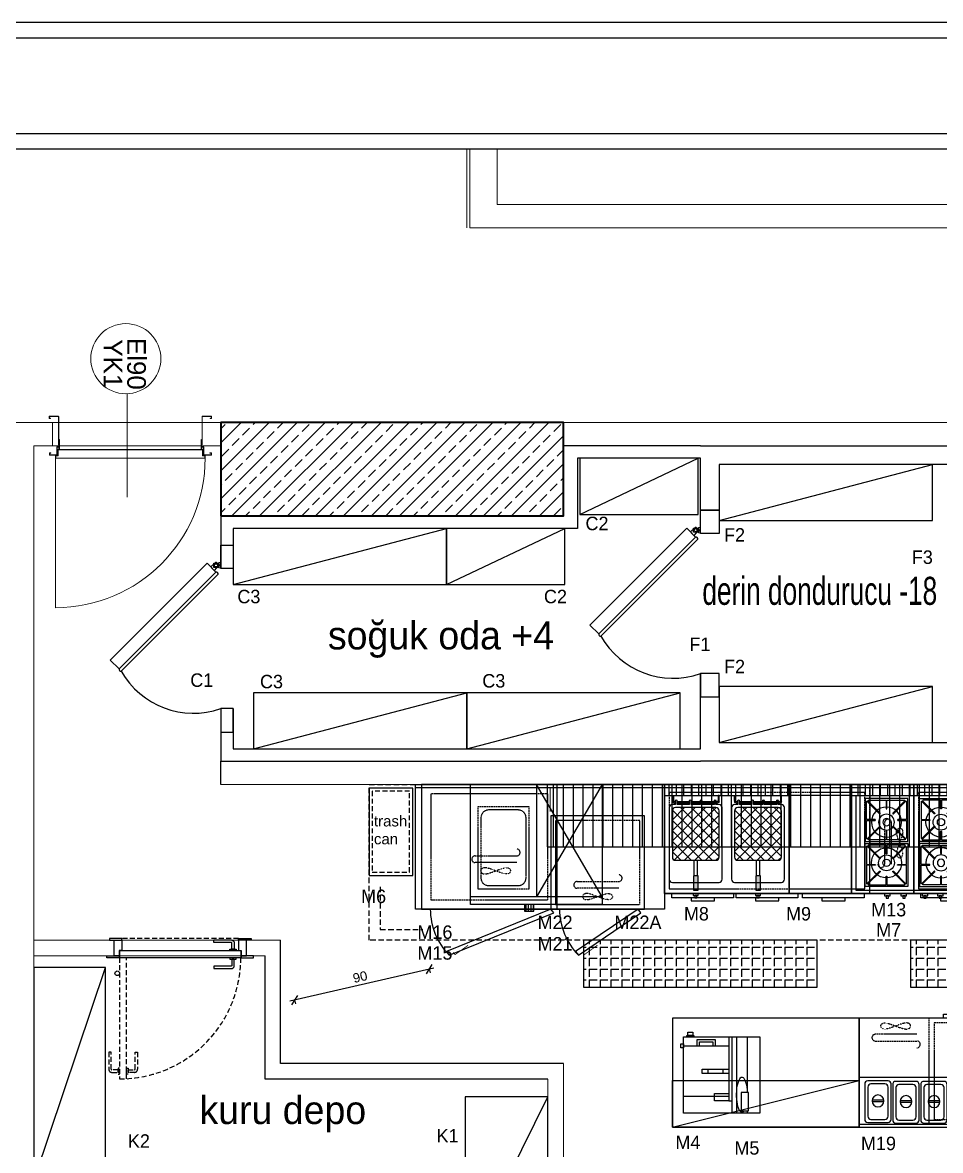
# Model space of a CAD drawing. Header units: millimetres. Extents: x 1650 to 6065, y 324 to 3836.
# Drawn here: x 2710 to 3299, y 2932 to 3657 of the extents above; entities that cross this region are included whole.
import ezdxf
from ezdxf.enums import TextEntityAlignment as Align

# ---------------------------------------------------------------- set-up
doc = ezdxf.new("R2010")
doc.units = ezdxf.units.MM
for name, pattern in [('$0$4+1 daire_(K) TİP A - C BLOK$0$4+1 (K) 1$0$3+1 daire1$0$131121 243C_L00F00(plan)$0$HIDDEN2', [4.7625, 3.175, -1.5875]), ('DASHED', [0.75, 0.5, -0.25]), ('HIDDEN2', [4.7625, 3.175, -1.5875])]:
    doc.linetypes.add(name, pattern=pattern)
doc.layers.get('Defpoints').update_dxf_attribs({"lineweight": 5})
for name, color, linetype in [('001 Duvar', 7, 'Continuous'), ('002 Çizgi', 7, 'Continuous'), ('A-355B-C', 22, 'Continuous'), ('Kıtc-002 Çizgi', 7, 'Continuous'), ('S2000-002 Çizgi', 7, 'Continuous'), ('S2000-003 Kapı', 3, 'Continuous'), ('S2000-034 Soğuk Oda', 1, 'Continuous')]:
    doc.layers.add(name, color=color, linetype=linetype)
for name, color, linetype, lineweight in [('A-ANNO-TEXT', 240, 'Continuous', 5), ('A-DOOR-1', 154, 'Continuous', 5), ('A-ELEV-OBJT', 173, 'Continuous', 5), ('A-GNRL-OBJ2', 252, 'Continuous', 5), ('A-WALL-FULL-3', 7, 'Continuous', 15), ('BAL-PERDE', 111, 'Continuous', 40), ('porselen kaplama', 181, 'Continuous', 5), ('sıvaa', 142, 'Continuous', 5)]:
    doc.layers.add(name, color=color, linetype=linetype, lineweight=lineweight)
doc.layers.add('A-WALL-PATT-1', color=7, linetype='Continuous', lineweight=5, true_color=0x737373)
doc.styles.add('Arial_5', font='arial.ttf', dxfattribs={"height": 147.52994})
doc.styles.get("Standard").update_dxf_attribs({"font": 'arial.ttf'})
doc.styles.add('TAKSİM', font='GOTHIC.TTF', dxfattribs={"height": 20})
doc.dimstyles.new('50-iç ölçü', dxfattribs={"dimtxt": 15, "dimasz": 5, "dimexe": 2.5, "dimexo": 0.625, "dimgap": 2, "dimtad": 1, "dimtxsty": 'Standard', "dimblk": 'OBLIQUE', "dimcen": 2.5, "dimdle": 3, "dimadec": 0, "dimazin": 0, "dimtfac": 1, "dimtmove": 2, "dimatfit": 3, "dimldrblk": 'DOT', "dimfxl": 10, "dimfxlon": 1, "dimarcsym": 0})

# ---------------------------------------------------------------- blocks, each defined once
blk = doc.blocks.new('DOME-Yangın Kapısı _Tek Kanat - Değişken Kasalı_ - Yangın Kapısı-2584264-T_K_P -11_000 _B2_')
at = {"layer": 'A-DOOR-1'}
for p, q in [((-520, 123), (-520, 112)), ((-472, 125), (-518, 125)), ((-518, 113), (-518, 122)), ((-518, 110), (-510, 110)), ((-517, 123), (-473, 123)), ((-510, 112), (-517, 112)), ((-510, 110), (-510, 112)), ((-480, 144.2), (-480, 127.2)), ((480, 144.2), (-480, 144.2)), ((-480, 127.2), (-465, 127.2)), ((-478.8, 128.4), (-478.8, 143)), ((-478.8, 143), (478.8, 143)), ((-463.8, 128.4), (-478.8, 128.4)), ((-472, 122), (-472, 73.8)), ((-470, 73.8), (-470, 123)), ((-459, 73.8), (-470, 73.8)), ((-465, 127.2), (-465, 89.2)), ((-465, 89.2), (465, 89.2)), ((-463.8, 90.4), (-463.8, 128.4)), ((463.8, 90.4), (-463.8, 90.4)), ((-459.3, 83.8), (-459, 73.8)), ((-456.3, 85.8), (-457.3, 85.8)), ((-457, 73.8), (-457.3, 83.8)), ((-457.3, 83.8), (-456.3, 83.8)), ((-456.3, 83.8), (-456.3, 27)), ((-454.3, 27), (-454.3, 83.8)), ((454.3, 83.8), (454.3, 27)), ((457.3, 85.8), (456.3, 85.8)), ((456.3, 27), (456.3, 83.8)), ((456.3, 83.8), (457.3, 83.8)), ((457.3, 83.8), (457, 73.8)), ((459, 73.8), (459.3, 83.8)), ((470, 73.8), (459, 73.8)), ((478.8, 128.4), (463.8, 128.4)), ((463.8, 128.4), (463.8, 90.4)), ((465, 89.2), (465, 127.2)), ((465, 127.2), (480, 127.2)), ((470, 123), (470, 73.8)), ((518, 125), (472, 125)), ((472, 73.8), (472, 122)), ((473, 123), (517, 123)), ((478.8, 143), (478.8, 128.4)), ((480, 127.2), (480, 144.2)), ((517, 112), (510, 112)), ((510, 112), (510, 110)), ((510, 110), (518, 110)), ((518, 122), (518, 113)), ((520, 112), (520, 123)), ((-470, 71.8), (-459, 71.8)), ((-460, 59), (-462, 59)), ((-462, 59), (-462, -123)), ((-460, -123), (-460, 59)), ((-459.1, 37), (-459.3, 27)), ((-457.1, 37), (-459.1, 37)), ((-457.3, 27), (-457.1, 37)), ((-456.3, 27), (-457.3, 27)), ((-457.3, 25), (-456.3, 25)), ((457.3, 27), (456.3, 27)), ((456.3, 25), (457.3, 25)), ((459.1, 37), (457.1, 37)), ((457.1, 37), (457.3, 27)), ((459, 71.8), (470, 71.8)), ((459.3, 27), (459.1, 37)), ((462, 59), (460, 59)), ((460, 59), (460, -123)), ((462, -123), (462, 59)), ((-522, -112), (-522, -123)), ((-512, -110), (-520, -110)), ((-520, -122), (-520, -113)), ((-520, -125), (-462, -125)), ((-519, -112), (-512, -112)), ((-462, -123), (-519, -123)), ((-512, -112), (-512, -110)), ((519, -123), (462, -123)), ((462, -125), (520, -125)), ((520, -110), (512, -110)), ((512, -110), (512, -112)), ((512, -112), (519, -112)), ((520, -113), (520, -122)), ((522, -123), (522, -112))]:
    blk.add_line(p, q, dxfattribs=at)
for centre, radius, start, end in [((-518, 123), 2, 90, 180), ((-518, 112), 2, 180, 270), ((-517, 122), 1, 90, 180), ((-517, 113), 1, 180, 270), ((-473, 122), 1, 360, 90), ((-472, 123), 2, 360, 90), ((-470, 73.8), 2, 180, 270), ((-457.3, 83.8), 2, 90, 180), ((-459, 73.8), 2, 270, 0), ((-456.3, 83.8), 2, 360, 90), ((456.3, 83.8), 2, 90, 180), ((459, 73.8), 2, 180, 270), ((457.3, 83.8), 2, 0, 90), ((472, 123), 2, 90, 180), ((470, 73.8), 2, 270, 0), ((473, 122), 1, 90, 180), ((517, 122), 1, 0, 90), ((517, 113), 1, 270, 0), ((518, 123), 2, 0, 90), ((518, 112), 2, 270, 360), ((-457.3, 27), 2, 180, 270), ((-456.3, 27), 2, 270, 360), ((456.3, 27), 2, 180, 270), ((457.3, 27), 2, 270, 360), ((-520, -112), 2, 90, 180), ((-520, -123), 2, 180, 270), ((-519, -113), 1, 90, 180), ((-519, -122), 1, 180, 270), ((-462, -123), 2, 270, 0), ((462, -123), 2, 180, 270), ((519, -113), 1, 0, 90), ((519, -122), 1, 270, 0), ((520, -112), 2, 0, 90), ((520, -123), 2, 270, 360)]:
    blk.add_arc(centre, radius, start, end, dxfattribs=at)
at = {"layer": 'A-GNRL-OBJ2'}
blk.add_line((480, 144.2), (480, 1104.2), dxfattribs=at)
blk.add_arc((480, 144.2), 960, 90, 180, dxfattribs=at)
blk = doc.blocks.new('DOME_Door-tag_1_100_ - DOME_Door-tag_1_100_-5596735-T_K_P -20_200 _B5_')
at = {"layer": 'A-ANNO-TEXT'}
blk.add_line((0, -1.598), (0, 5.045), dxfattribs=at)
blk.add_circle((-0.096, 7.293), 2.25, dxfattribs=at)
blk = doc.blocks.new('A$C022B2E79')
at = {"layer": 'S2000-003 Kapı', "linetype": 'ByBlock'}
for points in [[(1.8, 69.76, -0.39805), (1.94, 69.76), (5.23, 66.82), (2.97, 64.56), (0.03, 67.85, -0.39805), (0.03, 67.98)], [(2.87, 69.63, 0.617768), (3.45, 69.88), (3.51, 70.98), (0.31, 70.98), (0.37, 69.88, 0.617768), (0.94, 69.63, -0.364026)], [(0.55, 66.58), (0.37, 69.88, 0.617768), (0.94, 69.63, -0.364026), (2.87, 69.63, 0.617768), (3.45, 69.88), (3.26, 66.58, -0.39805), (3.16, 66.48), (0.65, 66.48, -0.39805)], [(68.52, 5.66, 0.491935), (69.93, 7.07), (7.71, 69.3, 0.499706), (6.29, 67.88)]]:
    blk.add_lwpolyline(points, format="xyb", close=True, dxfattribs=at)
blk.add_lwpolyline([(62.86, 0), (68.52, 5.66), (6.29, 67.88), (0.63, 62.23), (62.86, 0)], dxfattribs=at)
blk.add_circle((1.91, 67.88), 1, dxfattribs=at)
blk.add_circle((1.91, 67.88), 1, dxfattribs=at)
blk.add_arc((43.52, 53.51), 53.42, 299.62588, 19.08979, dxfattribs=at)
blk = doc.blocks.new('A$C74A42E60')
at = {"layer": 'A-355B-C', "color": 93, "linetype": 'HIDDEN2'}
for p, q in [((84.6, 90.2), (9.6, 90.2)), ((8.2, 77.8), (8.2, 0))]:
    blk.add_line(p, q, dxfattribs=at)
at = {"layer": 'A-355B-C'}
for p, q in [((86, 82.3), (8.2, 82.3)), ((8.2, 82.3), (8.2, 77.8)), ((86, 82.3), (86, 77.8)), ((86.2, 82.5), (86.2, 79.2)), ((86, 77.8), (8.2, 77.8))]:
    blk.add_line(p, q, dxfattribs=at)
for points in [[(1.6, 89), (9.6, 89), (9.6, 90.2), (1.6, 90.2)], [(92.6, 89), (84.6, 89), (84.6, 90.2), (92.6, 90.2)], [(0, 79), (8, 79), (8, 77.8), (0, 77.8)], [(94.2, 79), (86.2, 79), (86.2, 77.8), (94.2, 77.8)]]:
    blk.add_lwpolyline(points, close=True, dxfattribs=at)
for points in [[(8, 79), (4.6, 79), (4.6, 89), (9.4, 89)], [(9.6, 88.8), (9.6, 82.5), (8, 82.5), (8, 79.2)], [(9.6, 88.8), (9.4, 88.8), (9.4, 89)], [(86.2, 79), (89.6, 79), (89.6, 89), (84.6, 89)], [(84.6, 88.8), (84.8, 88.8), (84.8, 89)], [(84.6, 88.8), (84.6, 82.5), (86.2, 82.5)], [(8, 79.2), (7.8, 79.2), (7.8, 79)], [(86.2, 79.2), (86.4, 79.2), (86.4, 79)]]:
    blk.add_lwpolyline(points, dxfattribs=at)
at = {"layer": 'A-355B-C', "color": 27}
for points in [[(81.8, 83.3), (80.2, 83.3), (80.2, 87.3, 0.414214), (79.8, 87.7), (68.8, 87.7), (68.8, 89.3), (79.8, 89.3, -0.414214), (81.8, 87.3)], [(81.8, 76.8), (80.2, 76.8), (80.2, 72.8, -0.414214), (79.8, 72.4), (68.8, 72.4), (68.8, 70.8), (79.8, 70.8, 0.414214), (81.8, 72.8)]]:
    blk.add_lwpolyline(points, format="xyb", close=True, dxfattribs=at)
for points in [[(83, 82.3), (79, 82.3), (79, 83.3), (83, 83.3)], [(83, 77.8), (79, 77.8), (79, 76.8), (83, 76.8)]]:
    blk.add_lwpolyline(points, close=True, dxfattribs=at)
at = {"layer": 'A-355B-C', "color": 93, "linetype": 'HIDDEN2'}
for points in [[(12.7, 0), (12.7, 77.8), (8.2, 77.8), (8.2, 0)], [(8.2, 3), (8.2, 7), (7.2, 7), (7.2, 3)], [(12.7, 3), (12.7, 7), (13.7, 7), (13.7, 3)]]:
    blk.add_lwpolyline(points, close=True, dxfattribs=at)
for points in [[(7.2, 4.2), (7.2, 5.8), (3.2, 5.8, -0.414214), (2.8, 6.2), (2.8, 17.2), (1.2, 17.2), (1.2, 6.2, 0.414214), (3.2, 4.2)], [(13.7, 4.2), (13.7, 5.8), (17.7, 5.8, 0.414214), (18.1, 6.2), (18.1, 17.2), (19.7, 17.2), (19.7, 6.2, -0.414214), (17.7, 4.2)]]:
    blk.add_lwpolyline(points, format="xyb", close=True, dxfattribs=at)
at = {"layer": 'A-355B-C'}
blk.add_circle((6.7, 67.8), 1.5, dxfattribs=at)
at = {"layer": 'A-355B-C', "color": 93, "linetype": 'HIDDEN2'}
blk.add_arc((8.2, 77.8), 77.8, 270, 0, dxfattribs=at)
blk = doc.blocks.new('A$Cc19288bc')
at = {"color": 4}
blk.add_lwpolyline([(28, 0), (28, 56), (0, 56), (0, 0), (28, 0)], dxfattribs=at)
at = {"color": 4, "linetype": '$0$4+1 daire_(K) TİP A - C BLOK$0$4+1 (K) 1$0$3+1 daire1$0$131121 243C_L00F00(plan)$0$HIDDEN2'}
blk.add_lwpolyline([(26, 2), (26, 54), (2, 54), (2, 2)], close=True, dxfattribs=at)
at = {"color": 4, "insert": (3.09, 19.83), "char_height": 6.889, "width": 73.7648, "attachment_point": 7}
blk.add_mtext('trash\\Pcan', dxfattribs=at)
blk = doc.blocks.new('A$C76c64945')
at = {"layer": 'S2000-002 Çizgi'}
blk.add_line((160, 72.6), (0, 72.6), dxfattribs=at)
for points in [[(160, 4.6), (160, 74.6), (0, 74.6), (0, 4.6)], [(44.21, 1.96), (4.61, 1.96), (4.61, 4.6), (44.21, 4.6)], [(32.08, 1.96), (17.13, 1.96), (17.13, 0), (32.08, 0)], [(85.47, 1.96), (45.87, 1.96), (45.87, 4.6), (85.47, 4.6)], [(73.34, 1.96), (58.4, 1.96), (58.4, 0), (73.34, 0)], [(128.1, 1.96), (88.5, 1.96), (88.5, 4.6), (128.1, 4.6)], [(115.97, 1.96), (101.03, 1.96), (101.03, 0), (115.97, 0)]]:
    blk.add_lwpolyline(points, close=True, dxfattribs=at)
at = {"layer": 'S2000-002 Çizgi', "linetype": 'DASHED'}
blk.add_lwpolyline([(131.52, 72.6), (131.52, 4.6)], dxfattribs=at)
blk.add_lwpolyline([(128.52, 69.6), (3, 69.6), (3, 7.6), (128.52, 7.6)], close=True, dxfattribs=at)
for points in [[(145.64, 23.55), (145.64, 50.23, 1), (141.3, 50.23)], [(141.3, 50.23), (141.3, 23.55, -1), (136.95, 23.55)]]:
    blk.add_lwpolyline(points, format="xyb", dxfattribs=at)
at = {"layer": 'S2000-002 Çizgi', "linetype": 'DASHED', "ltscale": 0.1}
blk.add_lwpolyline([(152.95, 44.12), (152.78, 42.66), (152.33, 40.96), (151.68, 39.09), (150.95, 37.14), (150.21, 35.2), (149.57, 33.33), (149.12, 31.63), (148.95, 30.17), (149.12, 29.03), (149.57, 28.21), (150.21, 27.72), (150.95, 27.56), (151.68, 27.72), (152.33, 28.21), (152.78, 29.03), (152.95, 30.17), (152.78, 31.63), (152.33, 33.33), (151.68, 35.2), (150.95, 37.14), (150.21, 39.09), (149.57, 40.96), (149.12, 42.66), (148.95, 44.12), (149.12, 45.26), (149.57, 46.08), (150.21, 46.57), (150.95, 46.73), (151.68, 46.57), (152.33, 46.08), (152.78, 45.26)], close=True, dxfattribs=at)
blk = doc.blocks.new('A$C063E11E5')
at = {"layer": 'S2000-002 Çizgi'}
h = blk.add_hatch(dxfattribs=at)
h.set_pattern_fill('ANSI31', color=256, scale=1.5, angle=45, style=0)
h.set_pattern_definition([(90, (-3458.603, -4993.7387), (-4.7625, 9e-16), [])])
h.paths.add_polyline_path([(0, 72.62), (0, 65.62), (80, 65.62), (80, 72.62)])
h = blk.add_hatch(color=256, dxfattribs=at)
h.paths.add_polyline_path([(35, 61.8), (35, 62.44), (35, 65.62), (34.36, 65.62), (34.36, 62.44, -0.414214), (33.36, 61.44), (33, 61.44), (33, 60.8), (34, 60.8, 0.414214)])
h.paths.add_polyline_path([(32, 61.44), (24, 61.44), (24, 60.8), (32, 60.8)])
h.paths.add_polyline_path([(23, 61.44), (17, 61.44), (17, 60.8), (23, 60.8)])
h.paths.add_polyline_path([(16, 61.44), (8, 61.44), (8, 60.8), (16, 60.8)])
h.paths.add_polyline_path([(5.64, 62.44), (5.64, 65.62), (5, 65.62), (5, 61.8, 0.414214), (6, 60.8), (6.64, 60.8), (7, 60.8), (7, 61.44), (6.64, 61.44, -0.414214)])
h = blk.add_hatch(color=256, dxfattribs=at)
h.paths.add_polyline_path([(75, 61.8), (75, 62.44), (75, 65.62), (74.36, 65.62), (74.36, 62.44, -0.414214), (73.36, 61.44), (73, 61.44), (73, 60.8), (74, 60.8, 0.414214)])
h.paths.add_polyline_path([(72, 61.44), (64, 61.44), (64, 60.8), (72, 60.8)])
h.paths.add_polyline_path([(63, 61.44), (57, 61.44), (57, 60.8), (63, 60.8)])
h.paths.add_polyline_path([(56, 61.44), (48, 61.44), (48, 60.8), (56, 60.8)])
h.paths.add_polyline_path([(45.64, 62.44), (45.64, 65.62), (45, 65.62), (45, 61.8, 0.414214), (46, 60.8), (46.64, 60.8), (47, 60.8), (47, 61.44), (46.64, 61.44, -0.414214)])
h = blk.add_hatch(dxfattribs=at)
h.set_pattern_fill('ANSI37', color=256, scale=1.5, style=0)
h.set_pattern_definition([(45, (-3527.4763, -4981.5224), (-3.367596, 3.367596), []), (135, (-3527.4763, -4981.5224), (-3.367596, -3.367596), [])])
h.paths.add_polyline_path([(35, 55.84, 0.414214), (33, 57.84), (7, 57.84, 0.414214), (5, 55.84), (5, 26.01, 0.414214), (7, 24.01), (33, 24.01, 0.414214), (35, 26.01)])
h = blk.add_hatch(dxfattribs=at)
h.set_pattern_fill('ANSI37', color=256, scale=1.5, style=0)
h.set_pattern_definition([(45, (-3487.4763, -4981.5224), (-3.367596, 3.367596), []), (135, (-3487.4763, -4981.5224), (-3.367596, -3.367596), [])])
h.paths.add_polyline_path([(75, 55.84, 0.414214), (73, 57.84), (47, 57.84, 0.414214), (45, 55.84), (45, 26.01, 0.414214), (47, 24.01), (73, 24.01, 0.414214), (75, 26.01)])
for points in [[(18.49, 14.01), (21.51, 14.01), (21.51, 4.84), (18.49, 4.84)], [(58.49, 14.01), (61.51, 14.01), (61.51, 4.84), (58.49, 4.84)]]:
    blk.add_hatch(color=256, dxfattribs=at).paths.add_polyline_path(points)
for p, q in [((5, 61.8), (5, 65.62)), ((5, 65.62), (5.64, 65.62)), ((5.64, 65.62), (5.64, 62.44)), ((34.36, 65.62), (34.36, 62.44)), ((35, 65.62), (34.36, 65.62)), ((35, 62.44), (35, 65.62)), ((45, 65.62), (45.64, 65.62)), ((45, 61.8), (45, 65.62)), ((45.64, 65.62), (45.64, 62.44)), ((75, 65.62), (74.36, 65.62)), ((74.36, 65.62), (74.36, 62.44)), ((75, 62.44), (75, 65.62)), ((6.64, 60.8), (6, 60.8)), ((6.64, 61.44), (7, 61.44)), ((7, 60.8), (6.64, 60.8)), ((7, 59.84), (7, 62.32)), ((8, 59.84), (8, 62.32)), ((8, 61.44), (16, 61.44)), ((16, 60.8), (8, 60.8)), ((16, 59.84), (16, 62.32)), ((17, 59.84), (17, 62.32)), ((17, 61.44), (23, 61.44)), ((23, 60.8), (17, 60.8)), ((23, 59.84), (23, 62.32)), ((24, 59.84), (24, 62.32)), ((24, 61.44), (32, 61.44)), ((32, 60.8), (24, 60.8)), ((32, 59.84), (32, 62.32)), ((33, 59.84), (33, 62.32)), ((33, 61.44), (33.36, 61.44)), ((34, 60.8), (33, 60.8)), ((35, 62.44), (35, 61.8)), ((46.64, 60.8), (46, 60.8)), ((46.64, 61.44), (47, 61.44)), ((47, 60.8), (46.64, 60.8)), ((47, 59.84), (47, 62.32)), ((48, 59.84), (48, 62.32)), ((48, 61.44), (56, 61.44)), ((56, 60.8), (48, 60.8)), ((56, 59.84), (56, 62.32)), ((57, 59.84), (57, 62.32)), ((57, 61.44), (63, 61.44)), ((63, 60.8), (57, 60.8)), ((63, 59.84), (63, 62.32)), ((64, 59.84), (64, 62.32)), ((64, 61.44), (72, 61.44)), ((72, 60.8), (64, 60.8)), ((72, 59.84), (72, 62.32)), ((73, 59.84), (73, 62.32)), ((73, 61.44), (73.36, 61.44)), ((74, 60.8), (73, 60.8)), ((75, 62.44), (75, 61.8))]:
    blk.add_line(p, q, dxfattribs=at)
for points in [[(0, 72.62), (80, 72.62), (80, 65.62), (0, 65.62)], [(0, 2.62), (80, 2.62), (80, 72.62), (0, 72.62)], [(19, 24.01), (19, 14.01), (21, 14.01), (21, 24.01)], [(59, 24.01), (59, 14.01), (61, 14.01), (61, 24.01)], [(18.49, 14.01), (21.51, 14.01), (21.51, 4.84), (18.49, 4.84)], [(58.49, 14.01), (61.51, 14.01), (61.51, 4.84), (58.49, 4.84)], [(18.36, 2.62), (21.64, 2.62), (21.64, 1.31), (18.36, 1.31)], [(19.34, 1.31), (20.66, 1.31), (20.66, 0), (19.34, 0)], [(58.36, 2.62), (61.64, 2.62), (61.64, 1.31), (58.36, 1.31)], [(59.34, 1.31), (60.66, 1.31), (60.66, 0), (59.34, 0)]]:
    blk.add_lwpolyline(points, close=True, dxfattribs=at)
for points in [[(29, 9.84), (5, 9.84, -0.414214), (3, 11.84), (3, 57.84, -0.414214), (5, 59.84), (7, 59.84)], [(33, 59.84), (35, 59.84, -0.414214), (37, 57.84), (37, 11.84, -0.414214), (35, 9.84), (29, 9.84)], [(69, 9.84), (45, 9.84, -0.414214), (43, 11.84), (43, 57.84, -0.414214), (45, 59.84), (47, 59.84)], [(73, 59.84), (75, 59.84, -0.414214), (77, 57.84), (77, 11.84, -0.414214), (75, 9.84), (69, 9.84)]]:
    blk.add_lwpolyline(points, format="xyb", dxfattribs=at)
for points in [[(8, 59.84), (16, 59.84)], [(17, 59.84), (23, 59.84)], [(24, 59.84), (32, 59.84)], [(48, 59.84), (56, 59.84)], [(57, 59.84), (63, 59.84)], [(64, 59.84), (72, 59.84)]]:
    blk.add_lwpolyline(points, dxfattribs=at)
for points in [[(7, 57.84), (33, 57.84, -0.414214), (35, 55.84), (35, 26.01, -0.414214), (33, 24.01), (7, 24.01, -0.414214), (5, 26.01), (5, 55.84, -0.414214)], [(47, 57.84), (73, 57.84, -0.414214), (75, 55.84), (75, 26.01, -0.414214), (73, 24.01), (47, 24.01, -0.414214), (45, 26.01), (45, 55.84, -0.414214)]]:
    blk.add_lwpolyline(points, format="xyb", close=True, dxfattribs=at)
for centre, radius, start, end in [((6, 61.8), 1, 180, 270), ((6.64, 62.44), 1, 180, 270), ((7.5, 62.32), 0.5, 0, 180), ((16.5, 62.32), 0.5, 0, 180), ((23.5, 62.32), 0.5, 0, 180), ((32.5, 62.32), 0.5, 0, 180), ((33.36, 62.44), 1, 270, 0), ((34, 61.8), 1, 270, 0), ((46, 61.8), 1, 180, 270), ((46.64, 62.44), 1, 180, 270), ((47.5, 62.32), 0.5, 0, 180), ((56.5, 62.32), 0.5, 0, 180), ((63.5, 62.32), 0.5, 0, 180), ((72.5, 62.32), 0.5, 0, 180), ((73.36, 62.44), 1, 270, 0), ((74, 61.8), 1, 270, 0)]:
    blk.add_arc(centre, radius, start, end, dxfattribs=at)
blk = doc.blocks.new('A$C604B7618')
at = {"layer": 'Kıtc-002 Çizgi'}
blk.add_lwpolyline([(0, 30.57), (30.57, 30.57), (30.57, 0), (0, 0), (0, 30.57)], dxfattribs=at)
blk.add_lwpolyline([(15.55, 29.52), (15.55, 23.44, -0.414214), (15.34, 23.23), (15.23, 23.23, -0.414214), (15.02, 23.44), (15.02, 29.52), (2.68, 29.52, 0.668179), (2.31, 28.63), (10.81, 20.13, -0.810443), (10.38, 19.82), (1.59, 28.61, 0.668179), (1.05, 28.39), (1.05, 15.55), (7.13, 15.55, -0.414214), (7.34, 15.34), (7.34, 15.23, -0.414214), (7.13, 15.02), (1.05, 15.02), (1.05, 2.68, 0.668179), (1.94, 2.31), (10.43, 10.81, -0.810443), (10.75, 10.38), (1.96, 1.59, 0.668179), (2.18, 1.05), (15.02, 1.05), (15.02, 7.13, -0.414214), (15.23, 7.34), (15.34, 7.34, -0.414214), (15.55, 7.13), (15.55, 1.05), (27.88, 1.05, 0.668179), (28.26, 1.94), (19.76, 10.43, -0.810443), (20.19, 10.75), (28.98, 1.96, 0.668179), (29.52, 2.18), (29.52, 15.02), (23.44, 15.02, -0.414214), (23.23, 15.23), (23.23, 15.34, -0.414214), (23.44, 15.55), (29.52, 15.55), (29.52, 28.39, 0.668179), (28.98, 28.61), (20.19, 19.82, -0.810443), (19.76, 20.13), (28.26, 28.63, 0.668179), (27.88, 29.52)], format="xyb", close=True, dxfattribs=at)
for radius in [10.75, 5.66, 2.6]:
    blk.add_circle((15.28, 13.8), radius, dxfattribs=at)
blk = doc.blocks.new('A$C7A250C34')
at = {"layer": 'S2000-002 Çizgi'}
h = blk.add_hatch(dxfattribs=at)
h.set_pattern_fill('ANSI31', color=256, scale=1.5, angle=45, style=0)
h.set_pattern_definition([(90, (-2508.419, -6412.801), (-4.7625, 9e-16), [])])
h.paths.add_polyline_path([(0, 72.92), (0, 65.92), (80, 65.92), (80, 72.92)])
for points in [[(0, 2.92), (80, 2.92), (80, 72.92), (0, 72.92)], [(80, 65.92), (0, 65.92), (0, 72.92), (80, 72.92)], [(3, 4.92), (77, 4.92), (77, 65.92), (3, 65.92)], [(21.2, 2.92), (24.84, 2.92), (24.84, 1.46), (21.2, 1.46)], [(22.17, 1.46), (23.62, 1.46), (23.62, 0), (22.17, 0)], [(31.05, 2.92), (34.69, 2.92), (34.69, 1.46), (31.05, 1.46)], [(32.02, 1.46), (33.47, 1.46), (33.47, 0), (32.02, 0)], [(44.56, 2.92), (48.2, 2.92), (48.2, 1.46), (44.56, 1.46)], [(45.52, 1.46), (46.98, 1.46), (46.98, 0), (45.52, 0)], [(55.2, 2.92), (58.84, 2.92), (58.84, 1.46), (55.2, 1.46)], [(56.16, 1.46), (57.62, 1.46), (57.62, 0), (56.16, 0)]]:
    blk.add_lwpolyline(points, close=True, dxfattribs=at)
at = {"layer": 'S2000-002 Çizgi', "yscale": 0.8999999999996362}
for p, xscale, zscale in [((36.24, 36.4), -0.8999999999996362, 0.9), ((43.76, 36.4), 0.8999999999996362, 0.8999999999996362)]:
    blk.add_blockref('A$C604B7618', p, dxfattribs=dict(at, xscale=xscale, zscale=zscale))
at = {"layer": 'S2000-002 Çizgi', "yscale": 0.8999999999996362, "rotation": 180}
for p, xscale, zscale in [((36.24, 35.06), 0.8999999999996362, 0.8999999999996362), ((43.76, 35.06), -0.8999999999996362, 0.9)]:
    blk.add_blockref('A$C604B7618', p, dxfattribs=dict(at, xscale=xscale, zscale=zscale))
blk = doc.blocks.new('A$C6B106424')
at = {"layer": 'S2000-002 Çizgi'}
h = blk.add_hatch(dxfattribs=at)
h.set_pattern_fill('LINE', color=256, scale=0.5, angle=90, style=0)
h.set_pattern_definition([(90, (-1215.703, -3768.8105), (-1.5875, 1e-16), [])])
h.paths.add_polyline_path([(50.06, 4.26), (43.91, 4.26), (43.91, 0), (50.06, 0)])
for p, q in [((0, 9.26), (42.35, 81.36)), ((0, 81.36), (42.2, 9.26)), ((42.2, 81.36), (42.2, 9.26)), ((0, 9.26), (84.7, 9.26))]:
    blk.add_line(p, q, dxfattribs=at)
for points in [[(0, 4.26), (84.7, 4.26), (84.7, 81.36), (0, 81.36)], [(50.06, 0), (43.91, 0), (43.91, 4.26), (50.06, 4.26)]]:
    blk.add_lwpolyline(points, close=True, dxfattribs=at)
at = {"layer": 'S2000-002 Çizgi', "linetype": 'DASHED'}
blk.add_lwpolyline([(47.2, 67.26), (47.2, 14.26), (79.7, 14.26), (79.7, 67.26)], close=True, dxfattribs=at)
blk.add_lwpolyline([(49.2, 60.26), (49.2, 21.26, 0.414214), (54.2, 16.26), (72.7, 16.26, 0.414214), (77.7, 21.26), (77.7, 60.26, 0.414214), (72.7, 65.26), (54.2, 65.26, 0.414214)], format="xyb", close=True, dxfattribs=at)
blk = doc.blocks.new('A$C074C243F')
at = {"layer": 'S2000-002 Çizgi'}
for p, q in [((0, 51.99), (49, 51.99)), ((0, 2.99), (0, 51.99)), ((8.2, 50.55), (8.2, 51.99)), ((15, 2.99), (15, 51.99)), ((18, 2.99), (18, 51.99)), ((49, 51.99), (49, 2.99)), ((20, 44.05), (18, 44.05)), ((20, 2.99), (20, 44.05)), ((8.2, 2.99), (8.2, 38.76)), ((23.76, 23.65), (23.76, 26.53)), ((33.4, 23.65), (33.4, 26.53)), ((28.7, 4.79), (28.7, 8.79)), ((30.2, 6.29), (30.2, 8.79)), ((38.8, 8.79), (38.8, 6.29)), ((40.3, 8.79), (40.3, 4.79)), ((49, 2.99), (0, 2.99)), ((40.3, 4.79), (28.7, 4.79)), ((38.8, 6.29), (30.2, 6.29))]:
    blk.add_line(p, q, dxfattribs=at)
for points in [[(12.02, 38.76), (12.02, 50.55), (7.42, 50.55), (7.42, 38.76)], [(20, 39.42), (20, 44.05), (29.2, 44.05), (29.2, 39.42)], [(20, 8.79), (20, 41.36), (49, 41.36), (49, 8.79)], [(20, 23.65), (20, 26.53), (37.15, 26.53), (37.15, 23.65)], [(49, 7.57), (49, 10.01), (50.74, 10.01), (50.74, 7.57)], [(46.98, 2.99), (46.98, 2.06), (42.35, 2.06), (42.35, 2.99)], [(46.2, 2.06), (46.2, 0), (43.13, 0), (43.13, 2.06)]]:
    blk.add_lwpolyline(points, close=True, dxfattribs=at)
at = {"layer": 'S2000-002 Çizgi', "extrusion": (0, 0, -1)}
blk.add_ellipse((11.52, 40.17), major_axis=(0, -11.26), ratio=0.305663, start_param=2.742076, end_param=7.728163, dxfattribs=at)
blk = doc.blocks.new('A$C469D6A64')
at = {"layer": 'S2000-002 Çizgi'}
blk.add_line((188, 72.6), (0, 72.6), dxfattribs=at)
for points in [[(188, 4.6), (188, 74.6), (0, 74.6), (0, 4.6)], [(49.95, 1.96), (10.35, 1.96), (10.35, 4.6), (49.95, 4.6)], [(37.82, 1.96), (22.87, 1.96), (22.87, 0), (37.82, 0)], [(91.21, 1.96), (51.61, 1.96), (51.61, 4.6), (91.21, 4.6)], [(79.08, 1.96), (64.14, 1.96), (64.14, 0), (79.08, 0)], [(133.84, 1.96), (94.24, 1.96), (94.24, 4.6), (133.84, 4.6)], [(121.71, 1.96), (106.77, 1.96), (106.77, 0), (121.71, 0)]]:
    blk.add_lwpolyline(points, close=True, dxfattribs=at)
at = {"layer": 'S2000-002 Çizgi', "linetype": 'DASHED'}
blk.add_lwpolyline([(143, 72.6), (143, 4.6)], dxfattribs=at)
blk.add_lwpolyline([(140, 69.6), (3, 69.6), (3, 7.6), (140, 7.6)], close=True, dxfattribs=at)
for points in [[(177.67, 19.28), (151, 19.28, -1), (151, 23.63)], [(151, 14.93), (177.67, 14.93, 1), (177.67, 19.28)]]:
    blk.add_lwpolyline(points, format="xyb", dxfattribs=at)
at = {"layer": 'S2000-002 Çizgi', "linetype": 'DASHED', "ltscale": 0.1}
blk.add_lwpolyline([(171.56, 7.62), (170.1, 7.8), (168.4, 8.25), (166.54, 8.89), (164.59, 9.63), (162.64, 10.36), (160.78, 11), (159.07, 11.46), (157.62, 11.63), (156.47, 11.46), (155.66, 11), (155.17, 10.36), (155, 9.63), (155.17, 8.89), (155.66, 8.25), (156.47, 7.8), (157.62, 7.62), (159.07, 7.8), (160.78, 8.25), (162.64, 8.89), (164.59, 9.63), (166.54, 10.36), (168.4, 11), (170.1, 11.46), (171.56, 11.63), (172.7, 11.46), (173.52, 11), (174.01, 10.36), (174.17, 9.63), (174.01, 8.89), (173.52, 8.25), (172.7, 7.8)], close=True, dxfattribs=at)
blk = doc.blocks.new('A$C01E77913')
at = {"layer": 'S2000-002 Çizgi'}
for points in [[(2, 26.8), (15, 26.8, -0.414214), (17, 24.8), (17, 2, -0.414214), (15, 0), (2, 0, -0.414214), (0, 2), (0, 24.8, -0.414214)], [(4, 24.8), (13, 24.8, -0.414214), (15, 22.8), (15, 4, -0.414214), (13, 2), (4, 2, -0.414214), (2, 4), (2, 22.8, -0.414214)]]:
    blk.add_lwpolyline(points, format="xyb", close=True, dxfattribs=at)
blk.add_lwpolyline([(4.71, 14.27), (12.21, 14.27), (12.21, 13.52), (4.71, 13.52)], close=True, dxfattribs=at)
blk.add_circle((8.46, 13.87), 3.82, dxfattribs=at)
blk = doc.blocks.new('A$Cb95eef42')
at = {"layer": '002 Çizgi', "color": 7}
blk.add_line((188, 72.6), (0, 72.6), dxfattribs=at)
blk.add_lwpolyline([(0, 42.6), (188.01, 42.6), (188.01, 74.6), (0, 74.6)], close=True, dxfattribs=at)
at = {"layer": '002 Çizgi', "color": 7, "xscale": -1, "rotation": 180}
for p in [(5.51, 72), (23.51, 72), (41.51, 72), (59.51, 72), (77.51, 72), (95.51, 72), (113.51, 72), (131.51, 72), (149.51, 72), (167.51, 71.6)]:
    blk.add_blockref('A$C01E77913', p, dxfattribs=at)
at = {"layer": 'S2000-002 Çizgi'}
blk.add_blockref('A$C469D6A64', (0, 0), dxfattribs=at)
blk = doc.blocks.new('A$Cdef6cf52')
at = {"layer": 'S2000-002 Çizgi'}
for points in [[(0, 29.56), (60, 29.56), (60, 89.56), (0, 89.56)], [(17.64, 0), (57.78, 27.13), (56.03, 29.56), (15.89, 2.44)]]:
    blk.add_lwpolyline(points, close=True, dxfattribs=at)
at = {"layer": 'S2000-002 Çizgi', "linetype": 'DASHED'}
blk.add_lwpolyline([(3, 32.56), (57, 32.56), (57, 86.56), (3, 86.56)], close=True, dxfattribs=at)
for points in [[(16.86, 47.28), (43.53, 47.28, 1), (43.53, 51.63)], [(43.53, 42.94), (16.86, 42.94, -1), (16.86, 47.28)]]:
    blk.add_lwpolyline(points, format="xyb", dxfattribs=at)
at = {"layer": 'S2000-002 Çizgi', "linetype": 'DASHED', "ltscale": 0.1}
blk.add_lwpolyline([(22.97, 35.63), (24.43, 35.8), (26.13, 36.25), (27.99, 36.89), (29.94, 37.63), (31.89, 38.36), (33.75, 39), (35.46, 39.46), (36.91, 39.63), (38.06, 39.46), (38.87, 39), (39.36, 38.36), (39.53, 37.63), (39.36, 36.89), (38.87, 36.25), (38.06, 35.8), (36.91, 35.63), (35.46, 35.8), (33.75, 36.25), (31.89, 36.89), (29.94, 37.63), (27.99, 38.36), (26.13, 39), (24.43, 39.46), (22.97, 39.63), (21.83, 39.46), (21.01, 39), (20.52, 38.36), (20.36, 37.63), (20.52, 36.89), (21.01, 36.25), (21.83, 35.8)], close=True, dxfattribs=at)
at = {"layer": 'S2000-002 Çizgi', "const_width": 0.5}
blk.add_lwpolyline([(20.31, 1.92), (21.44, 0.35), (28.15, 5.18), (29.86, 6.41)], dxfattribs=at)
at = {"layer": 'S2000-002 Çizgi'}
blk.add_arc((47.76, 29.72), 42.23, 180.20946, 224.63113, dxfattribs=at)
blk = doc.blocks.new('A$Cac1fe2d7')
at = {"layer": 'A-WALL-FULL-3'}
blk.add_line((82.44, 92.31, 0), (82.44, 107.31, 0), dxfattribs=at)
at = {"layer": 'S2000-002 Çizgi'}
for points in [[(0, 29.56), (87, 29.56), (87, 109.56), (0, 109.56)], [(17.64, 0), (84.78, 27.13), (83.03, 29.56), (15.89, 2.44)]]:
    blk.add_lwpolyline(points, close=True, dxfattribs=at)
at = {"layer": 'S2000-002 Çizgi', "linetype": 'DASHED'}
blk.add_lwpolyline([(6, 35.56), (81, 35.56), (81, 103.56), (6, 103.56)], close=True, dxfattribs=at)
for points in [[(34.39, 63.82), (61.06, 63.82, 1), (61.06, 68.17)], [(61.06, 59.48), (34.39, 59.48, -1), (34.39, 63.82)]]:
    blk.add_lwpolyline(points, format="xyb", dxfattribs=at)
at = {"layer": 'S2000-002 Çizgi', "linetype": 'DASHED', "ltscale": 0.1}
blk.add_lwpolyline([(40.5, 52.17), (41.95, 52.34), (43.66, 52.79), (45.52, 53.44), (47.47, 54.17), (49.42, 54.91), (51.28, 55.55), (52.98, 56), (54.44, 56.17), (55.59, 56), (56.4, 55.55), (56.89, 54.91), (57.06, 54.17), (56.89, 53.44), (56.4, 52.79), (55.59, 52.34), (54.44, 52.17), (52.98, 52.34), (51.28, 52.79), (49.42, 53.44), (47.47, 54.17), (45.52, 54.91), (43.66, 55.55), (41.95, 56), (40.5, 56.17), (39.35, 56), (38.54, 55.55), (38.05, 54.91), (37.88, 54.17), (38.05, 53.44), (38.54, 52.79), (39.35, 52.34)], close=True, dxfattribs=at)
at = {"layer": 'S2000-002 Çizgi', "const_width": 0.5}
blk.add_lwpolyline([(20.31, 1.92), (21.44, 0.35), (28.15, 5.18), (29.86, 6.41)], dxfattribs=at)
at = {"layer": 'S2000-002 Çizgi'}
blk.add_arc((47.76, 29.72), 42.23, 180.20946, 224.63113, dxfattribs=at)
blk = doc.blocks.new('_Oblique')
at = {"color": 0, "linetype": 'ByBlock', "lineweight": -2}
blk.add_line((-0.5, -0.5), (0.5, 0.5), dxfattribs=at)
blk = doc.blocks.new('*D90')
at = {"color": 0, "linetype": 'Continuous', "lineweight": -2, "transparency": 16777216}
blk.add_line((2974.12, 3049.55), (2881.73, 3028.2), dxfattribs=at)
at = {"color": 0, "lineweight": -2, "transparency": 16777216}
for p, q in [((2971.16, 3049.05), (2971.76, 3046.44)), ((2884.62, 3029.05), (2885.22, 3026.44))]:
    blk.add_line(p, q, dxfattribs=at)
at = {"layer": 'Defpoints', "color": 0, "transparency": 16777216}
for p in [(2962.31, 3087.33, 0), (2875.77, 3067.33, 0), (2884.66, 3028.87)]:
    blk.add_point(p, dxfattribs=at)
at = {"color": 0, "lineweight": -2, "transparency": 16777216, "xscale": 5, "yscale": 5, "zscale": 5}
for p, rotation in [((2971.2, 3048.87), 13.01247166256072), ((2884.66, 3028.87), 193.0124716625607)]:
    blk.add_blockref('_Oblique', p, dxfattribs=dict(at, rotation=rotation))
at = {"color": 0, "transparency": 16777216, "insert": (2926.79, 3043.8), "char_height": 6, "attachment_point": 5, "rotation": 13.01247}
blk.add_mtext('90', dxfattribs=at)
blk = doc.blocks.new('_Dot')
at = {"color": 0, "linetype": 'ByBlock', "lineweight": -2}
blk.add_line((-0.5, 0), (-1, 0), dxfattribs=at)
at = {"color": 0, "linetype": 'ByBlock', "const_width": 0.5}
blk.add_lwpolyline([(-0.25, 0, 1), (0.25, 0, 1)], format="xyb", close=True, dxfattribs=at)

msp = doc.modelspace()

# ---------------------------------------------------------------- hatches: boundary and pattern name
h = msp.add_hatch()
h.set_pattern_fill('ANGLE', color=256, angle=630)
h.set_pattern_definition([(270, (-2583.985, 5319.009), (6.985, 1e-14), [5.08, -1.905]), (360, (-2583.985, 5319.009), (-1e-14, 6.985), [5.08, -1.905])])
h.paths.add_polyline_path([(3070.199, 3067.33), (3070.199, 3037.33), (3220.199, 3037.33), (3220.199, 3067.33)])
h = msp.add_hatch()
h.set_pattern_fill('ANGLE', color=256, angle=630)
h.set_pattern_definition([(270, (-2373.985, 5319.009), (6.985, 1e-14), [5.08, -1.905]), (360, (-2373.985, 5319.009), (-1e-14, 6.985), [5.08, -1.905])])
h.paths.add_polyline_path([(3280.199, 3067.33), (3280.199, 3037.33), (3430.199, 3037.33), (3430.199, 3067.33)])
at = {"layer": 'A-WALL-PATT-1'}
h = msp.add_hatch(dxfattribs=at)
h.set_pattern_fill('ANSI33', color=256, scale=2, style=0)
h.set_pattern_definition([(45, (-71799.261, 82599.877), (-8.9802561, 8.9802561), []), (45, (-71790.281, 82599.877), (-8.9802561, 8.9802561), [6.35, -3.175])])
h.paths.add_polyline_path([(3057.312, 3339.83), (3057.312, 3399.83), (2837.312, 3399.83), (2837.312, 3339.83)], flags=0)
at = {"layer": 'S2000-002 Çizgi', "transparency": 33554636}
h = msp.add_hatch(dxfattribs=at)
h.set_pattern_fill('ANSI31', color=1, scale=2, angle=45)
h.set_pattern_definition([(90, (-24507.9666, 20081.527), (-6.35, 0), [])])
h.paths.add_polyline_path([(3047.012, 3167.33), (3047.012, 3127.33), (3442.312, 3127.33), (3442.312, 3167.33)])

# ---------------------------------------------------------------- linework, layer by layer
for p, q in [((3067.812, 3340.83, 0), (3143.812, 3376.83, 0)), ((3157.312, 3336.83, 0), (3294.312, 3372.83, 0)), ((2845.312, 3295.83, 0), (2982.312, 3331.83, 0)), ((2982.312, 3295.83, 0), (3058.312, 3331.83, 0)), ((3157.312, 3194.33, 0), (3294.312, 3230.33, 0)), ((2858.312, 3190.33, 0), (2995.312, 3226.33, 0)), ((2995.312, 3190.33, 0), (3132.312, 3226.33, 0)), ((2837.312, 3167.33, 0), (2837.312, 3182.33, 0)), ((2875.768, 2988.188, 0), (2875.768, 3067.33, 0)), ((2865.768, 2978.188, 0), (2865.768, 3057.33, 0)), ((2717.312, 2912.83, 0), (2763.312, 3049.83, 0)), ((3057.312, 2988.188, 0), (2875.768, 2988.188, 0)), ((3047.312, 2978.188, 0), (2865.768, 2978.188, 0)), ((3127.312, 2947.33), (3247.312, 2977.33)), ((2994.312, 2859.83, 0), (3047.312, 2966.83, 0))]:
    msp.add_line(p, q)
at = {"elevation": 0}
for points in [[(1812.193, 716.641), (5927.193, 716.641), (5927.193, 3656.641), (1812.193, 3656.641)], [(1822.193, 726.641), (5917.193, 726.641), (5917.193, 3646.641), (1822.193, 3646.641)], [(2484.846, 324.381), (2484.846, 3585.452), (4439.712, 3585.452), (4439.712, 324.381)], [(2494.846, 334.381), (2494.846, 3575.452), (4429.712, 3575.452), (4429.712, 334.381)], [(3067.812, 3340.83), (3143.812, 3340.83), (3143.812, 3376.83), (3067.812, 3376.83)], [(3157.312, 3336.83), (3294.312, 3336.83), (3294.312, 3372.83), (3157.312, 3372.83)], [(2845.312, 3295.83), (2982.312, 3295.83), (2982.312, 3331.83), (2845.312, 3331.83)], [(2982.312, 3295.83), (3058.312, 3295.83), (3058.312, 3331.83), (2982.312, 3331.83)], [(3157.312, 3194.33), (3294.312, 3194.33), (3294.312, 3230.33), (3157.312, 3230.33)], [(2858.312, 3190.33), (2995.312, 3190.33), (2995.312, 3226.33), (2858.312, 3226.33)], [(2995.312, 3190.33), (3132.312, 3190.33), (3132.312, 3226.33), (2995.312, 3226.33)], [(2962.312, 3167.33), (3122.312, 3167.33), (3122.312, 3087.33), (2962.312, 3087.33)], [(3122.312, 3165.33), (2962.312, 3165.33), (2962.312, 3167.33), (3122.312, 3167.33)], [(3242.312, 3097.33), (3202.312, 3097.33), (3202.312, 3167.33), (3242.312, 3167.33)], [(3220.199, 3037.33), (3220.199, 3067.33), (3070.199, 3067.33), (3070.199, 3037.33)], [(3430.199, 3037.33), (3430.199, 3067.33), (3280.199, 3067.33), (3280.199, 3037.33)], [(2717.312, 2912.83), (2763.312, 2912.83), (2763.312, 3049.83), (2717.312, 3049.83)], [(2994.312, 2859.83), (3047.312, 2859.83), (3047.312, 2966.83), (2994.312, 2966.83)]]:
    msp.add_lwpolyline(points, close=True, dxfattribs=at)
for points in [[(3127.312, 2947.33), (3247.312, 2947.33), (3247.312, 3017.33), (3127.312, 3017.33)], [(3247.312, 2947.33), (3127.312, 2947.33), (3127.312, 2977.33), (3247.312, 2977.33)]]:
    msp.add_lwpolyline(points, close=True)
at = {"layer": 'A-WALL-FULL-3'}
for p, q in [((3057.312, 3399.83, 0), (3382.272, 3399.83, 0)), ((2717.312, 3384.83, 0), (2717.312, 2859.83, 0)), ((3367.272, 3384.83, 0), (3057.312, 3384.83, 0)), ((2837.312, 3182.33, 0), (3367.272, 3182.33, 0)), ((3767.312, 3167.33, 0), (2837.312, 3167.33, 0)), ((2875.768, 3067.33, 0), (2717.312, 3067.33, 0)), ((2717.312, 3057.33, 0), (2865.768, 3057.33, 0)), ((3057.312, 2859.83, 0), (3057.312, 2988.188, 0)), ((3047.312, 2859.83, 0), (3047.312, 2978.188, 0))]:
    msp.add_line(p, q, dxfattribs=at)
at = {"layer": 'A-WALL-FULL-3', "elevation": 0}
for points in [[(2997.312, 3575.452), (2997.312, 3524.83), (3507.272, 3524.83), (3507.272, 3429.83)], [(3522.272, 3429.83), (3522.272, 3539.83), (3014.812, 3539.83), (3014.812, 3575.452)], [(2729.265, 3399.83), (2729.265, 3384.83)], [(2717.312, 3384.83), (2729.265, 3384.83)]]:
    msp.add_lwpolyline(points, dxfattribs=at)
at = {"layer": 'BAL-PERDE', "elevation": 0}
msp.add_lwpolyline([(2837.312, 3339.83), (3057.312, 3339.83), (3057.312, 3399.83), (2837.312, 3399.83)], close=True, dxfattribs=at)
at = {"layer": 'porselen kaplama'}
for p, q in [((2837.312, 3399.83, 0), (2702.312, 3399.83, 0)), ((2837.312, 3384.83, 0), (2717.312, 3384.83, 0))]:
    msp.add_line(p, q, dxfattribs=at)
at = {"layer": 'porselen kaplama', "elevation": 0}
msp.add_lwpolyline([(2484.846, 3585.452), (4439.712, 3585.452), (4439.712, 324.381), (2484.846, 324.381)], close=True, dxfattribs=at)
msp.add_lwpolyline([(2484.846, 3585.452), (4439.712, 3585.452), (4439.712, 324.381), (2484.846, 324.381)], close=True, dxfattribs=at)
at = {"layer": 'S2000-002 Çizgi', "linetype": 'DASHED', "ltscale": 7, "elevation": 0}
msp.add_lwpolyline([(2932.612, 3167.33), (3577.312, 3167.33), (3577.312, 3067.33), (2932.612, 3067.33)], close=True, dxfattribs=at)
at = {"layer": 'S2000-002 Çizgi', "color": 1, "elevation": 0}
msp.add_lwpolyline([(3047.012, 3127.33), (3442.312, 3127.33), (3442.312, 3167.33), (3047.012, 3167.33)], close=True, dxfattribs=at)
at = {"layer": 'S2000-002 Çizgi', "elevation": 0}
for points in [[(3202.312, 3167.33), (3242.312, 3167.33), (3242.312, 3097.33), (3202.312, 3097.33)], [(3242.312, 3160.33), (3202.312, 3160.33), (3202.312, 3167.33), (3242.312, 3167.33)]]:
    msp.add_lwpolyline(points, close=True, dxfattribs=at)
at = {"layer": 'S2000-002 Çizgi', "linetype": 'DASHED', "ltscale": 7, "elevation": 0}
msp.add_lwpolyline([(2939.612, 3101.704), (2939.612, 3074.33), (2966.986, 3074.33)], dxfattribs=at)
at = {"layer": 'S2000-034 Soğuk Oda', "elevation": 0}
for points in [[(3145.312, 3384.83), (3145.312, 3384.83), (3057.312, 3384.83), (3057.312, 3339.83), (2837.312, 3339.83), (2837.312, 3306.079)], [(3145.312, 3384.83), (3145.312, 3384.83), (3367.272, 3384.83), (3367.272, 3182.33), (3145.312, 3182.33)], [(3145.312, 3328.579), (3145.312, 3376.83), (3066.312, 3376.83), (3066.312, 3331.83), (2845.312, 3331.83), (2845.312, 3295.83)], [(3145.312, 3190.33), (3145.312, 3223.581), (3157.312, 3223.581), (3157.312, 3194.33), (3355.272, 3194.33), (3355.272, 3372.83), (3157.312, 3372.83), (3157.312, 3343.581), (3145.312, 3343.581), (3145.312, 3376.83)], [(3145.312, 3328.579), (3145.312, 3376.83)], [(2845.312, 3216.079), (2845.312, 3190.33), (3145.312, 3190.33), (3145.312, 3238.579)], [(3145.312, 3190.33), (3145.312, 3238.579)], [(2837.312, 3216.079), (2837.312, 3182.33), (3145.312, 3182.33)]]:
    msp.add_lwpolyline(points, dxfattribs=at)
for points in [[(3157.312, 3343.579), (3157.312, 3328.579), (3145.312, 3328.579), (3145.312, 3343.579)], [(2845.312, 3321.079), (2845.312, 3306.079), (2837.312, 3306.079), (2837.312, 3321.079)], [(3157.312, 3223.579), (3157.312, 3238.579), (3145.312, 3238.579), (3145.312, 3223.579)], [(2845.312, 3201.079), (2845.312, 3216.079), (2837.312, 3216.079), (2837.312, 3201.079)]]:
    msp.add_lwpolyline(points, close=True, dxfattribs=at)
at = {"layer": 'sıvaa', "ltscale": 5, "elevation": 0}
msp.add_lwpolyline([(2995.312, 3524.83), (2995.312, 3575.452)], dxfattribs=at)

# ---------------------------------------------------------------- block references
for name, p in [('A$Cc19288bc', (2932.587, 3109.047)), ('A$Cac1fe2d7', (2966.312, 3057.769, 0))]:
    msp.add_blockref(name, p)
at = {"color": 0}
msp.add_blockref('A$Cdef6cf52', (3049.312, 3057.769, 0), dxfattribs=at)
at = {"rotation": 180}
msp.add_blockref('A$Cb95eef42', (3435.318, 3021.928), dxfattribs=at)
at = {"layer": '001 Duvar', "rotation": 270}
for p in [(3074.329, 3332.586, 0), (2766.33, 3310.086, 0)]:
    msp.add_blockref('A$C022B2E79', p, dxfattribs=at)
at = {"layer": 'A-355B-C'}
msp.add_blockref('A$C74A42E60', (2764.166, 2978.33, 0), dxfattribs=at)
at = {"layer": 'A-ANNO-TEXT', "xscale": 10.00000000000005, "yscale": 10.00000000000005, "zscale": 10.00000000000005}
msp.add_blockref('DOME_Door-tag_1_100_ - DOME_Door-tag_1_100_-5596735-T_K_P -20_200 _B5_', (2777.312, 3367.882, 0), dxfattribs=at)
at = {"layer": 'A-ELEV-OBJT', "xscale": 0.1, "yscale": 0.1, "zscale": 0.1, "rotation": 180}
msp.add_blockref('DOME-Yangın Kapısı _Tek Kanat - Değişken Kasalı_ - Yangın Kapısı-2584264-T_K_P -11_000 _B2_', (2779.265, 3391.33, 0), dxfattribs=at)
at = {"layer": 'porselen kaplama'}
for p in [(3122.312, 3092.731, 0), (3282.312, 3092.731, 0)]:
    msp.add_blockref('A$C76c64945', p, dxfattribs=at)
at = {"layer": 'S2000-002 Çizgi', "xscale": -1}
for name, p in [('A$C6B106424', (3082.312, 3085.975, 0)), ('A$C7A250C34', (3322.312, 3094.414, 0))]:
    msp.add_blockref(name, p, dxfattribs=at)
at = {"layer": 'S2000-002 Çizgi', "xscale": -1, "rotation": 359.999999999851}
msp.add_blockref('A$C063E11E5', (3202.312, 3094.705, 0), dxfattribs=at)
at = {"layer": 'S2000-002 Çizgi', "rotation": 180}
msp.add_blockref('A$C074C243F', (3183.516, 3008.337), dxfattribs=at)

# ---------------------------------------------------------------- texts
at = {"style": 'TAKSİM'}
for s, height, p in [('C2', 8.64, (3078.907, 3330.681)), ('F2', 8.64, (3167.236, 3323.338)), ('F3', 8.64, (3287.818, 3309.036)), ('C3', 8.64, (2855.37, 3283.752)), ('C2', 8.64, (3052.242, 3283.752)), ('soğuk oda +4', 18, (2978.719, 3254.12, 0)), ('F1', 8.64, (3145.01, 3253.105)), ('F2', 8.64, (3167.236, 3238.803)), ('C1', 8.64, (2825.118, 3230.07)), ('C3', 8.64, (2869.9, 3229.161)), ('C3', 8.64, (3012.644, 3229.64)), ('M6', 8.64, (2935.464, 3091.269, 0)), ('M8', 8.64, (3142.75, 3080.065, 0)), ('M9', 8.64, (3208.337, 3080.065, 0)), ('M13', 8.64, (3266.214, 3082.708, 0)), ('M22', 8.64, (3051.996, 3074.576, 0)), ('M22A', 8.64, (3105.198, 3074.576, 0)), ('M7', 8.64, (3266.214, 3069.71, 0)), ('M16', 8.64, (2974.825, 3068.261, 0)), ('M15', 8.64, (2974.825, 3054.905, 0)), ('M21', 8.64, (3051.996, 3060.752, 0)), ('kuru depo', 18, (2877.155, 2949.365, 0)), ('K2', 8.64, (2784.751, 2934.12, 0)), ('K1', 8.64, (2982.949, 2937.523, 0)), ('M4', 8.64, (3137.285, 2933.33, 0)), ('M19', 8.64, (3259.655, 2932.597, 0)), ('M5', 8.64, (3175.153, 2929.694, 0))]:
    msp.add_text(s, height=height, dxfattribs=at).set_placement(p, align=Align.CENTER)
at = {"style": 'TAKSİM', "width": 0.7}
msp.add_text('derin dondurucu -18', height=18, dxfattribs=at).set_placement((3221.966, 3282.74, 0), align=Align.CENTER)
at = {"layer": 'A-ANNO-TEXT', "char_height": 11.9499, "width": 37.4706, "attachment_point": 8, "rotation": 270, "line_spacing_factor": 0.938532, "style": 'Arial_5'}
for s, insert in [('YK1', (2762.082, 3437.503, 0)), ('El90', (2777.082, 3437.503, 0))]:
    msp.add_mtext(s, dxfattribs=dict(at, insert=insert))

# ---------------------------------------------------------------- dimensions: what is measured, and where the dimension line sits
dim = msp.add_aligned_dim(p1=(2962.312, 3087.33, 0), p2=(2875.768, 3067.33, 0), distance=39.472, text='90', dimstyle='50-iç ölçü', override={"dimtxt": 6, "dimfxl": 0.18, "dimarcsym": 2})
dim.commit()
dim.dimension.update_dxf_attribs({"geometry": '*D90', "text_midpoint": (2926.788, 3043.804)})

doc.saveas('drawing.dxf')
